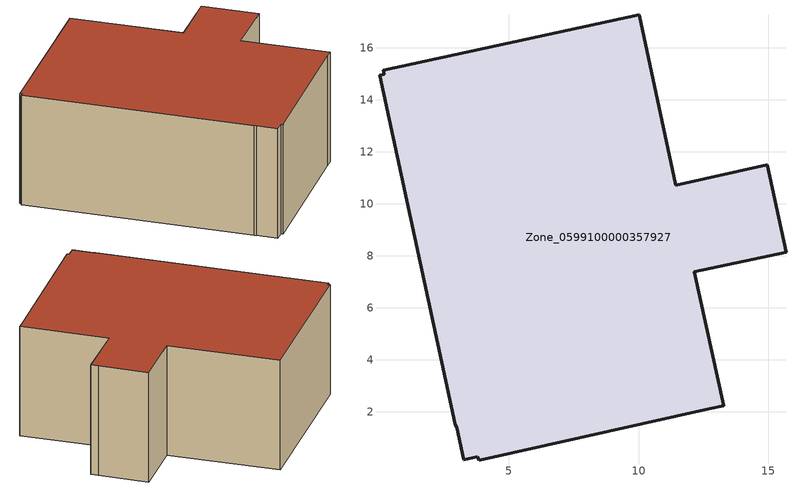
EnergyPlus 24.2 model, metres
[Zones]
Zone_0599100000357927
 floor ground (C_G): 2.95,1.49 0.03,14.95 0.21,14.98 0.18,15.14 10.02,17.27 11.44,10.71 14.94,11.49 15.58,8.58 15.67,8.14 12.15,7.39 13.27,2.23 12.72,2.12 3.87,0.13 3.79,0.26 3.27,0.15 3.01,1.4 z0
 wall outside (C_F): 0.18,15.14 0.21,14.98 0.03,14.95 2.95,1.49 3.01,1.4 3.27,0.15 3.79,0.26 3.87,0.13 12.72,2.12 13.27,2.23 12.15,7.39 15.67,8.14 15.58,8.58 14.94,11.49 11.44,10.71 10.02,17.27 0.18,15.14 z0:6.92
 roof outside (C_R): 15.58,8.58 14.94,11.49 11.44,10.71 10.02,17.27 0.18,15.14 0.21,14.98 0.03,14.95 2.95,1.49 3.01,1.4 3.27,0.15 3.79,0.26 3.87,0.13 12.72,2.12 13.27,2.23 12.15,7.39 15.67,8.14 z6.92
[BUILDING]
Pand.0599100000357927: North Axis=0; Terrain=City; Loads Convergence Tolerance Value=0.04; Temperature Convergence Tolerance Value=0.4; Solar Distribution=FullExterior; Maximum Number of Warmup Days=25; Minimum Number of Warmup Days=1
[Site:Location]
Rotterdam.The.Hague.AP_ZH_NLD Design_Conditions: Latitude=51.96; Longitude=4.45; Time Zone=1; Elevation=-4.5
[SITE:GROUNDTEMPERATURE:BUILDINGSURFACE]
18, 18, 18, 18, 18, 18, 18, 18, 18, 18, 18, 18
[MATERIAL] Thermal Absorptance=0.9; Solar Absorptance=0.7; Visible Absorptance=0.7
Name | Roughness | Thickness | Conductivity | Density | Specific Heat
G.D.1992-2005 | MediumSmooth | 0.15 | 0.06 | 540 | 1210
F.D.1992-2005 | Rough | 0.3 | 0.12 | 1920 | 840
R.D.1992-2005 | MediumRough | 0.2 | 0.08 | 1500 | 1000
[CONSTRUCTION]
C_G: G.D.1992-2005
C_F: F.D.1992-2005
C_R: R.D.1992-2005
[ZONE]
Zone_0599100000357927: Type=1; Multiplier=1; Ceiling Height=Autocalculate; Volume=Autocalculate; Floor Area=autocalculate; Part of Total Floor Area=Yes
[ZONEINFILTRATION:DESIGNFLOWRATE]
Infil_Zone_0599100000357927: Zone or ZoneList or Space or SpaceList=Zone_0599100000357927; Schedule=AlwaysOn; Design Flow Rate Calculation Method=Flow/Area; Flow Rate per Floor Area=0.0021; Constant Term Coefficient=1; Temperature Term Coefficient=0; Velocity Term Coefficient=0; Velocity Squared Term Coefficient=0
[HVACTEMPLATE:ZONE:IDEALLOADSAIRSYSTEM]
Zone_0599100000357927: Maximum Heating Supply Air Temperature=50; Minimum Cooling Supply Air Temperature=13; Maximum Heating Supply Air Humidity Ratio=0.0156; Minimum Cooling Supply Air Humidity Ratio=0.0077; Heating Limit=NoLimit; Cooling Limit=NoLimit; Dehumidification Control Type=ConstantSensibleHeatRatio; Cooling Sensible Heat Ratio=0.7; Dehumidification Setpoint=60; Humidification Control Type=None; Humidification Setpoint=30; Outdoor Air Method=None; Outdoor Air Flow Rate per Person=0.00944; Outdoor Air Flow Rate per Zone Floor Area=0; Outdoor Air Flow Rate per Zone=0; Demand Controlled Ventilation Type=None; Outdoor Air Economizer Type=NoEconomizer; Heat Recovery Type=None; Sensible Heat Recovery Effectiveness=0.7; Latent Heat Recovery Effectiveness=0.65
[ZONECONTROL:THERMOSTAT]
ThermostatControl_Zone_0599100000357927: Zone or ZoneList=Zone_0599100000357927; Control Type Schedule=DualSetpointControlType; Control 1=Thermostat_Zone_0599100000357927; Temperature Difference Between Cutout And Setpoint=0
[THERMOSTATSETPOINT:DUALSETPOINT]
Thermostat_Zone_0599100000357927: Heating Setpoint Temperature Schedule=HeatingSetpoint_Zone_0599100000357927; Cooling Setpoint Temperature Schedule=CoolingSetpoint_Zone_0599100000357927
[SCHEDULE:COMPACT]
HeatingSetpoint_Zone_0599100000357927: Through: 12/31, For: AllDays, Until: 24:00, 21
CoolingSetpoint_Zone_0599100000357927: Through: 12/31, For: AllDays, Until: 24:00, 24
DualSetpointControlType: Through: 12/31, For: AllDays, Until: 24:00, 4
AlwaysOn: Through: 12/31, For: AllDays, Until: 24:00, 1
